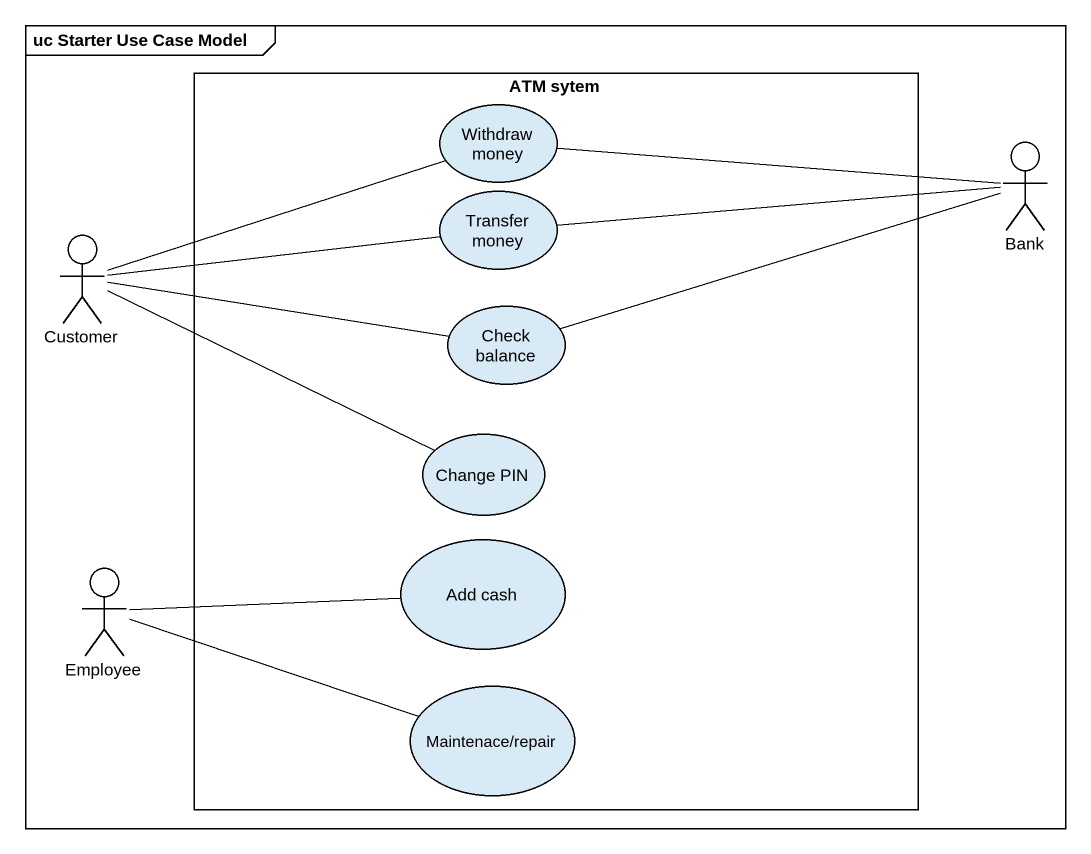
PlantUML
@startuml
mainframe uc Starter Use Case Model
rectangle "ATM sytem" as ATM_sytem {
  usecase "Withdraw money" as Withdraw_money
  usecase "Transfer money" as Transfer_money
  usecase "Check balance" as Check_balance
  usecase "Change PIN" as Change_PIN
  usecase "Add cash" as Add_cash
  usecase "Maintenace/repair" as Maintenace_repair
}
actor Bank
actor Customer
actor Employee
Withdraw_money -right- Bank
Transfer_money -right- Bank
Customer -right- Withdraw_money
Customer -right- Transfer_money
Customer -right- Check_balance
Customer -right- Change_PIN
Check_balance -right- Bank
Employee -right- Add_cash
Employee -right- Maintenace_repair
@enduml
